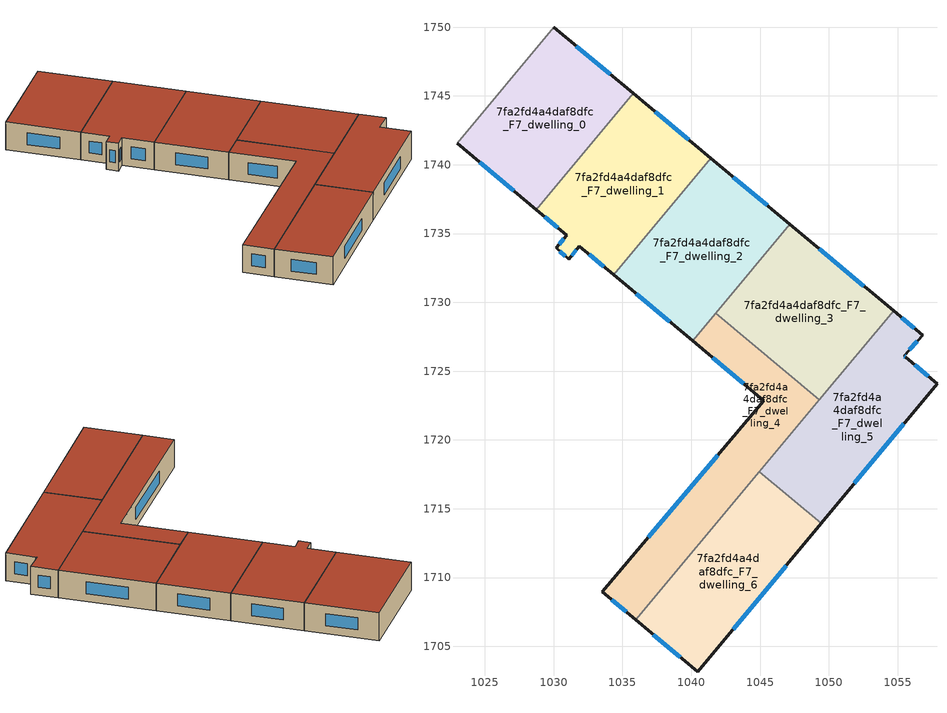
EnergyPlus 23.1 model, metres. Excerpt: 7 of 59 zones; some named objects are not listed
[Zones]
7fa2fd4a4daf8dfc_F7_dwelling_0
 floor to 7fa2fd4a4daf8dfc_F6_dwelling_0 (EU_floor_Construction): 1035.77,1745.19 1028.73,1736.74 1022.98,1741.58 1030,1750 z21
 wall outside (EU_wall_Construction): 1022.98,1741.58 1028.73,1736.74 / 1035.77,1745.19 1030,1750 z21:24
 wall to 7fa2fd4a4daf8dfc_F7_dwelling_1 (EU_wall_Construction): 1028.73,1736.74 1035.77,1745.19 z21:24
 wall adiabatic (EU_wall_Construction): 1030,1750 1022.98,1741.58 z21:24
 window (EU_Window_Construction): 1024.62,1740.2 1027.08,1738.13 / 1034.13,1746.56 1031.65,1748.63 z21.86:23.14
 roof outside (EU_roof_Construction): 1028.73,1736.74 1035.77,1745.19 1030,1750 1022.98,1741.58 z24
7fa2fd4a4daf8dfc_F7_dwelling_1
 floor to 7fa2fd4a4daf8dfc_F6_dwelling_1 (EU_floor_Construction): 1041.42,1740.47 1034.36,1732.01 1031.87,1734.09 1031.1,1733.12 1030.18,1733.96 1030.94,1734.88 1028.73,1736.74 1035.77,1745.19 z21
 wall outside (EU_wall_Construction): 1028.73,1736.74 1030.94,1734.88 1030.18,1733.96 1031.1,1733.12 1031.87,1734.09 1034.36,1732.01 / 1041.42,1740.47 1035.77,1745.19 z21:24
 wall to 7fa2fd4a4daf8dfc_F7_dwelling_2 (EU_wall_Construction): 1034.36,1732.01 1041.42,1740.47 z21:24
 window (EU_Window_Construction): 1030.72,1734.62 1030.39,1734.23 / 1029.36,1736.21 1030.31,1735.41 / 1039.81,1741.82 1037.39,1743.84 / 1032.58,1733.49 1033.65,1732.6 / 1031.32,1733.4 1031.65,1733.81 / 1030.44,1733.72 1030.84,1733.36 z21.86:23.14
 roof outside (EU_roof_Construction): 1034.36,1732.01 1041.42,1740.47 1035.77,1745.19 1028.73,1736.74 1030.94,1734.88 1030.18,1733.96 1031.1,1733.12 1031.87,1734.09 z24
7fa2fd4a4daf8dfc_F7_dwelling_2
 floor to 7fa2fd4a4daf8dfc_F6_dwelling_2 (EU_floor_Construction): 1047.17,1735.68 1040.09,1727.2 1034.36,1732.01 1041.42,1740.47 z21
 wall outside (EU_wall_Construction): 1034.36,1732.01 1040.09,1727.2 / 1047.17,1735.68 1041.42,1740.47 z21:24
 wall to 7fa2fd4a4daf8dfc_F7_dwelling_3 (EU_wall_Construction): 1041.78,1729.22 1047.17,1735.68 z21:24
 wall to 7fa2fd4a4daf8dfc_F7_dwelling_4 (EU_wall_Construction): 1040.09,1727.2 1041.78,1729.22 z21:24
 window (EU_Window_Construction): 1036,1730.63 1038.45,1728.58 / 1045.53,1737.05 1043.06,1739.1 z21.86:23.14
 roof outside (EU_roof_Construction): 1040.09,1727.2 1047.17,1735.68 1041.42,1740.47 1034.36,1732.01 z24
7fa2fd4a4daf8dfc_F7_dwelling_3
 floor to 7fa2fd4a4daf8dfc_F6_dwelling_3 (EU_floor_Construction): 1054.7,1729.39 1049.31,1722.93 1041.78,1729.22 1047.17,1735.68 z21
 wall outside (EU_wall_Construction): 1054.7,1729.39 1047.17,1735.68 z21:24
 wall to 7fa2fd4a4daf8dfc_F7_dwelling_4 (EU_wall_Construction): 1041.78,1729.22 1049.31,1722.93 z21:24
 wall to 7fa2fd4a4daf8dfc_F7_dwelling_5 (EU_wall_Construction): 1049.31,1722.93 1054.7,1729.39 z21:24
 window (EU_Window_Construction): 1052.55,1731.19 1049.32,1733.88 z21.86:23.14
 roof outside (EU_roof_Construction): 1049.31,1722.93 1054.7,1729.39 1047.17,1735.68 1041.78,1729.22 z24
7fa2fd4a4daf8dfc_F7_dwelling_4
 floor to 7fa2fd4a4daf8dfc_F6_dwelling_4 (EU_floor_Construction): 1049.31,1722.93 1035.96,1706.94 1033.52,1708.98 1045.28,1722.86 1040.09,1727.2 1041.78,1729.22 z21
 wall outside (EU_wall_Construction): 1040.09,1727.2 1045.28,1722.86 1033.52,1708.98 1035.96,1706.94 z21:24
 wall to 7fa2fd4a4daf8dfc_F7_dwelling_6 (EU_wall_Construction): 1035.96,1706.94 1044.95,1717.71 z21:24
 wall to 7fa2fd4a4daf8dfc_F7_dwelling_5 (EU_wall_Construction): 1044.95,1717.71 1049.31,1722.93 z21:24
 window (EU_Window_Construction): 1041.92,1718.89 1036.88,1712.95 / 1041.57,1725.96 1043.8,1724.1 / 1034.22,1708.4 1035.26,1707.52 z21.86:23.14
 roof outside (EU_roof_Construction): 1035.96,1706.94 1049.31,1722.93 1041.78,1729.22 1040.09,1727.2 1045.28,1722.86 1033.52,1708.98 z24
7fa2fd4a4daf8dfc_F7_dwelling_5
 floor to 7fa2fd4a4daf8dfc_F6_dwelling_5 (EU_floor_Construction): 1056.83,1727.61 1055.46,1726.13 1055.58,1726.03 1057.86,1724.08 1049.45,1713.95 1044.95,1717.71 1054.7,1729.39 z21
 wall outside (EU_wall_Construction): 1049.45,1713.95 1057.86,1724.08 1055.58,1726.03 1055.46,1726.13 1056.83,1727.61 1054.7,1729.39 z21:24
 wall to 7fa2fd4a4daf8dfc_F7_dwelling_6 (EU_wall_Construction): 1044.95,1717.71 1049.45,1713.95 z21:24
 window (EU_Window_Construction): 1055.85,1726.55 1056.44,1727.19 / 1055.55,1726.06 1055.5,1726.1 / 1057.21,1724.64 1056.23,1725.47 / 1051.85,1716.85 1055.46,1721.19 / 1056.22,1728.12 1055.31,1728.88 z21.86:23.14
 roof outside (EU_roof_Construction): 1049.45,1713.95 1057.86,1724.08 1055.58,1726.03 1055.46,1726.13 1056.83,1727.61 1054.7,1729.39 1044.95,1717.71 z24
7fa2fd4a4daf8dfc_F7_dwelling_6
 floor to 7fa2fd4a4daf8dfc_F6_dwelling_6 (EU_floor_Construction): 1049.45,1713.95 1040.48,1703.15 1035.96,1706.94 1044.95,1717.71 z21
 wall outside (EU_wall_Construction): 1035.96,1706.94 1040.48,1703.15 1049.45,1713.95 z21:24
 window (EU_Window_Construction): 1043.04,1706.23 1046.89,1710.87 / 1037.25,1705.85 1039.19,1704.23 z21.86:23.14
 roof outside (EU_roof_Construction): 1040.48,1703.15 1049.45,1713.95 1044.95,1717.71 1035.96,1706.94 z24
[Building]
EU S2 Campaign: North Axis=0; Terrain=City; Solar Distribution=FullExterior
[Site:Location]
Helsinki-Vantaa.AP: Latitude=60.317; Longitude=24.963; Time Zone=2; Elevation=54.6
[SizingPeriod:WeatherFileDays]
AnnualSizingPeriod: Begin Month=1; Begin Day of Month=1; End Month=12; End Day of Month=31; Day of Week for Start Day=Monday; Use Weather File Daylight Saving Period=No; Use Weather File Rain and Snow Indicators=No
[MATERIAL]
EU_InternalMass_Material: Roughness=MediumRough; Thickness=0.1; Conductivity=1; Density=1800; Specific Heat=900; Thermal Absorptance=0.9; Solar Absorptance=0.7; Visible Absorptance=0.7
[MATERIAL:NOMASS] Roughness=MediumRough; Thermal Absorptance=0.9; Solar Absorptance=0.7; Visible Absorptance=0.7
Name | Thermal Resistance
EU_wall_NoMass | 1.10183
EU_roof_NoMass; EU_floor_NoMass | 1.70606
[WINDOWMATERIAL:SIMPLEGLAZINGSYSTEM]
EU_Window_SimpleGlazing: UFactor=3.11035; Solar Heat Gain Coefficient=0.8; Visible Transmittance=0.8
[CONSTRUCTION]
EU_wall_Construction: EU_wall_NoMass
EU_roof_Construction: EU_roof_NoMass
EU_floor_Construction: EU_floor_NoMass
EU_Window_Construction: EU_Window_SimpleGlazing
EU_InternalMass_Construction: EU_InternalMass_Material
[ZONE] Type=1; Multiplier=1; Ceiling Height=autocalculate; Floor Area=autocalculate; Part of Total Floor Area=Yes
Name | Volume
7fa2fd4a4daf8dfc_F7_dwelling_0 | 247.636
7fa2fd4a4daf8dfc_F7_dwelling_1 | 247.652
7fa2fd4a4daf8dfc_F7_dwelling_2 | 247.614
7fa2fd4a4daf8dfc_F7_dwelling_3 | 247.67
7fa2fd4a4daf8dfc_F7_dwelling_4 | 247.655
7fa2fd4a4daf8dfc_F7_dwelling_5 | 247.634
7fa2fd4a4daf8dfc_F7_dwelling_6 | 247.64
[INTERNALMASS] Construction=EU_InternalMass_Construction
Name | Zone or ZoneList | Surface Area
7fa2fd4a4daf8dfc_F7_dwelling_0_EU_InternalMass | 7fa2fd4a4daf8dfc_F7_dwelling_0 | 82.5455
7fa2fd4a4daf8dfc_F7_dwelling_1_EU_InternalMass | 7fa2fd4a4daf8dfc_F7_dwelling_1 | 82.5506
7fa2fd4a4daf8dfc_F7_dwelling_2_EU_InternalMass | 7fa2fd4a4daf8dfc_F7_dwelling_2 | 82.5376
7fa2fd4a4daf8dfc_F7_dwelling_3_EU_InternalMass | 7fa2fd4a4daf8dfc_F7_dwelling_3 | 82.5578
7fa2fd4a4daf8dfc_F7_dwelling_4_EU_InternalMass | 7fa2fd4a4daf8dfc_F7_dwelling_4 | 82.5512
7fa2fd4a4daf8dfc_F7_dwelling_5_EU_InternalMass | 7fa2fd4a4daf8dfc_F7_dwelling_5 | 82.5447
7fa2fd4a4daf8dfc_F7_dwelling_6_EU_InternalMass | 7fa2fd4a4daf8dfc_F7_dwelling_6 | 82.5447
[OTHEREQUIPMENT] Fuel Type=Electricity; Design Level Calculation Method=Watts/Area; Power per Zone Floor Area=1; Fraction Latent=0; Fraction Radiant=0; Fraction Lost=0; Carbon Dioxide Generation Rate=0; EndUse Subcategory=EU_Step8_InternalGains
Name | Zone or ZoneList or Space or SpaceList | Schedule
EU_Step8_InternalGain_7fa2fd4a4daf8dfc_F7_dwelling_0_f000 | 7fa2fd4a4daf8dfc_F7_dwelling_0 | EU_Step8_GainSchedule_7fa2fd4a4daf8dfc_F7_dwelling_0_f000
EU_Step8_InternalGain_7fa2fd4a4daf8dfc_F7_dwelling_1_f000 | 7fa2fd4a4daf8dfc_F7_dwelling_1 | EU_Step8_GainSchedule_7fa2fd4a4daf8dfc_F7_dwelling_1_f000
EU_Step8_InternalGain_7fa2fd4a4daf8dfc_F7_dwelling_2_f000 | 7fa2fd4a4daf8dfc_F7_dwelling_2 | EU_Step8_GainSchedule_7fa2fd4a4daf8dfc_F7_dwelling_2_f000
EU_Step8_InternalGain_7fa2fd4a4daf8dfc_F7_dwelling_3_f000 | 7fa2fd4a4daf8dfc_F7_dwelling_3 | EU_Step8_GainSchedule_7fa2fd4a4daf8dfc_F7_dwelling_3_f000
EU_Step8_InternalGain_7fa2fd4a4daf8dfc_F7_dwelling_4_f000 | 7fa2fd4a4daf8dfc_F7_dwelling_4 | EU_Step8_GainSchedule_7fa2fd4a4daf8dfc_F7_dwelling_4_f000
EU_Step8_InternalGain_7fa2fd4a4daf8dfc_F7_dwelling_5_f000 | 7fa2fd4a4daf8dfc_F7_dwelling_5 | EU_Step8_GainSchedule_7fa2fd4a4daf8dfc_F7_dwelling_5_f000
EU_Step8_InternalGain_7fa2fd4a4daf8dfc_F7_dwelling_6_f000 | 7fa2fd4a4daf8dfc_F7_dwelling_6 | EU_Step8_GainSchedule_7fa2fd4a4daf8dfc_F7_dwelling_6_f000
[ZONEVENTILATION:DESIGNFLOWRATE] Schedule=EU_AlwaysOn; Design Flow Rate Calculation Method=AirChanges/Hour; Air Changes per Hour=0.756316; Ventilation Type=Natural; Fan Pressure Rise=0; Fan Total Efficiency=1; Constant Term Coefficient=1; Temperature Term Coefficient=0; Velocity Term Coefficient=0; Velocity Squared Term Coefficient=0; Minimum Indoor Temperature=-100; Maximum Indoor Temperature=100; Delta Temperature=-100; Minimum Outdoor Temperature=-100; Maximum Outdoor Temperature=100; Maximum Wind Speed=40
Name | Zone or ZoneList or Space or SpaceList
EU_ConstantAir_7fa2fd4a4daf8dfc_F7_dwelling_0 | 7fa2fd4a4daf8dfc_F7_dwelling_0
EU_ConstantAir_7fa2fd4a4daf8dfc_F7_dwelling_1 | 7fa2fd4a4daf8dfc_F7_dwelling_1
EU_ConstantAir_7fa2fd4a4daf8dfc_F7_dwelling_2 | 7fa2fd4a4daf8dfc_F7_dwelling_2
EU_ConstantAir_7fa2fd4a4daf8dfc_F7_dwelling_3 | 7fa2fd4a4daf8dfc_F7_dwelling_3
EU_ConstantAir_7fa2fd4a4daf8dfc_F7_dwelling_4 | 7fa2fd4a4daf8dfc_F7_dwelling_4
EU_ConstantAir_7fa2fd4a4daf8dfc_F7_dwelling_5 | 7fa2fd4a4daf8dfc_F7_dwelling_5
EU_ConstantAir_7fa2fd4a4daf8dfc_F7_dwelling_6 | 7fa2fd4a4daf8dfc_F7_dwelling_6
[HVACTEMPLATE:ZONE:IDEALLOADSAIRSYSTEM] System Availability Schedule=EU_AlwaysOn; Maximum Heating Supply Air Temperature=50; Minimum Cooling Supply Air Temperature=13; Maximum Heating Supply Air Humidity Ratio=0.0156; Minimum Cooling Supply Air Humidity Ratio=0.0077; Heating Limit=NoLimit; Cooling Limit=NoLimit; Heating Availability Schedule=EU_AlwaysOn; Cooling Availability Schedule=EU_CoolingOff; Dehumidification Control Type=ConstantSensibleHeatRatio; Cooling Sensible Heat Ratio=0.7; Dehumidification Setpoint=60; Humidification Control Type=None; Humidification Setpoint=30; Outdoor Air Method=None; Outdoor Air Flow Rate per Person=0.00944; Outdoor Air Flow Rate per Zone Floor Area=0; Outdoor Air Flow Rate per Zone=0; Demand Controlled Ventilation Type=None; Outdoor Air Economizer Type=NoEconomizer; Heat Recovery Type=None; Sensible Heat Recovery Effectiveness=0.7; Latent Heat Recovery Effectiveness=0.65
Name | Template Thermostat
7fa2fd4a4daf8dfc_F7_dwelling_0 | EU_HeatOnly_7fa2fd4a4daf8dfc_F7_dwelling_0
7fa2fd4a4daf8dfc_F7_dwelling_1 | EU_HeatOnly_7fa2fd4a4daf8dfc_F7_dwelling_1
7fa2fd4a4daf8dfc_F7_dwelling_2 | EU_HeatOnly_7fa2fd4a4daf8dfc_F7_dwelling_2
7fa2fd4a4daf8dfc_F7_dwelling_3 | EU_HeatOnly_7fa2fd4a4daf8dfc_F7_dwelling_3
7fa2fd4a4daf8dfc_F7_dwelling_4 | EU_HeatOnly_7fa2fd4a4daf8dfc_F7_dwelling_4
7fa2fd4a4daf8dfc_F7_dwelling_5 | EU_HeatOnly_7fa2fd4a4daf8dfc_F7_dwelling_5
7fa2fd4a4daf8dfc_F7_dwelling_6 | EU_HeatOnly_7fa2fd4a4daf8dfc_F7_dwelling_6
[SIZING:ZONE] Zone Cooling Design Supply Air Temperature Input Method=SupplyAirTemperature; Zone Cooling Design Supply Air Temperature=13; Zone Heating Design Supply Air Temperature Input Method=SupplyAirTemperature; Zone Heating Design Supply Air Temperature=50; Zone Cooling Design Supply Air Humidity Ratio=0.008; Zone Heating Design Supply Air Humidity Ratio=0.008; Cooling Design Air Flow Method=DesignDay; Cooling Design Air Flow Rate=0; Cooling Minimum Air Flow per Zone Floor Area=0.000762; Cooling Minimum Air Flow=0; Cooling Minimum Air Flow Fraction=0.2; Heating Design Air Flow Method=DesignDay; Heating Design Air Flow Rate=0; Heating Maximum Air Flow per Zone Floor Area=0.002032; Heating Maximum Air Flow=0.141576; Heating Maximum Air Flow Fraction=0.3; Account for Dedicated Outdoor Air System=No; Dedicated Outdoor Air System Control Strategy=NeutralSupplyAir; Dedicated Outdoor Air Low Setpoint Temperature for Design=autosize; Dedicated Outdoor Air High Setpoint Temperature for Design=autosize; Zone Load Sizing Method=Sensible Load Only No Latent Load; Zone Latent Cooling Design Supply Air Humidity Ratio Input Method=HumidityRatioDifference; Zone Cooling Design Supply Air Humidity Ratio Difference=0.005; Zone Latent Heating Design Supply Air Humidity Ratio Input Method=HumidityRatioDifference; Zone Humidification Design Supply Air Humidity Ratio Difference=0.005
7fa2fd4a4daf8dfc_F7_dwelling_0; 7fa2fd4a4daf8dfc_F7_dwelling_1; 7fa2fd4a4daf8dfc_F7_dwelling_2; 7fa2fd4a4daf8dfc_F7_dwelling_3; 7fa2fd4a4daf8dfc_F7_dwelling_4; 7fa2fd4a4daf8dfc_F7_dwelling_5; 7fa2fd4a4daf8dfc_F7_dwelling_6
[SCHEDULE:CONSTANT]
Name | Hourly Value
EU_AlwaysOn | 1
EU_CoolingOff | 0
[SCHEDULE:FILE] Column Number=1; Rows to Skip at Top=0; Number of Hours of Data=8760; Column Separator=Comma; Interpolate to Timestep=No; Minutes per Item=60; Adjust Schedule for Daylight Savings=Yes
Name | File
EU_Step8_GainSchedule_7fa2fd4a4daf8dfc_F7_dwelling_0_f000 | ../../schedules/7fa2fd4a4daf8dfc/7fa2fd4a4daf8dfc_F7_dwelling_0_f000_gain.csv
EU_Step8_GainSchedule_7fa2fd4a4daf8dfc_F7_dwelling_1_f000 | ../../schedules/7fa2fd4a4daf8dfc/7fa2fd4a4daf8dfc_F7_dwelling_1_f000_gain.csv
EU_Step8_GainSchedule_7fa2fd4a4daf8dfc_F7_dwelling_2_f000 | ../../schedules/7fa2fd4a4daf8dfc/7fa2fd4a4daf8dfc_F7_dwelling_2_f000_gain.csv
EU_Step8_GainSchedule_7fa2fd4a4daf8dfc_F7_dwelling_3_f000 | ../../schedules/7fa2fd4a4daf8dfc/7fa2fd4a4daf8dfc_F7_dwelling_3_f000_gain.csv
EU_Step8_GainSchedule_7fa2fd4a4daf8dfc_F7_dwelling_4_f000 | ../../schedules/7fa2fd4a4daf8dfc/7fa2fd4a4daf8dfc_F7_dwelling_4_f000_gain.csv
EU_Step8_GainSchedule_7fa2fd4a4daf8dfc_F7_dwelling_5_f000 | ../../schedules/7fa2fd4a4daf8dfc/7fa2fd4a4daf8dfc_F7_dwelling_5_f000_gain.csv
EU_Step8_GainSchedule_7fa2fd4a4daf8dfc_F7_dwelling_6_f000 | ../../schedules/7fa2fd4a4daf8dfc/7fa2fd4a4daf8dfc_F7_dwelling_6_f000_gain.csv
